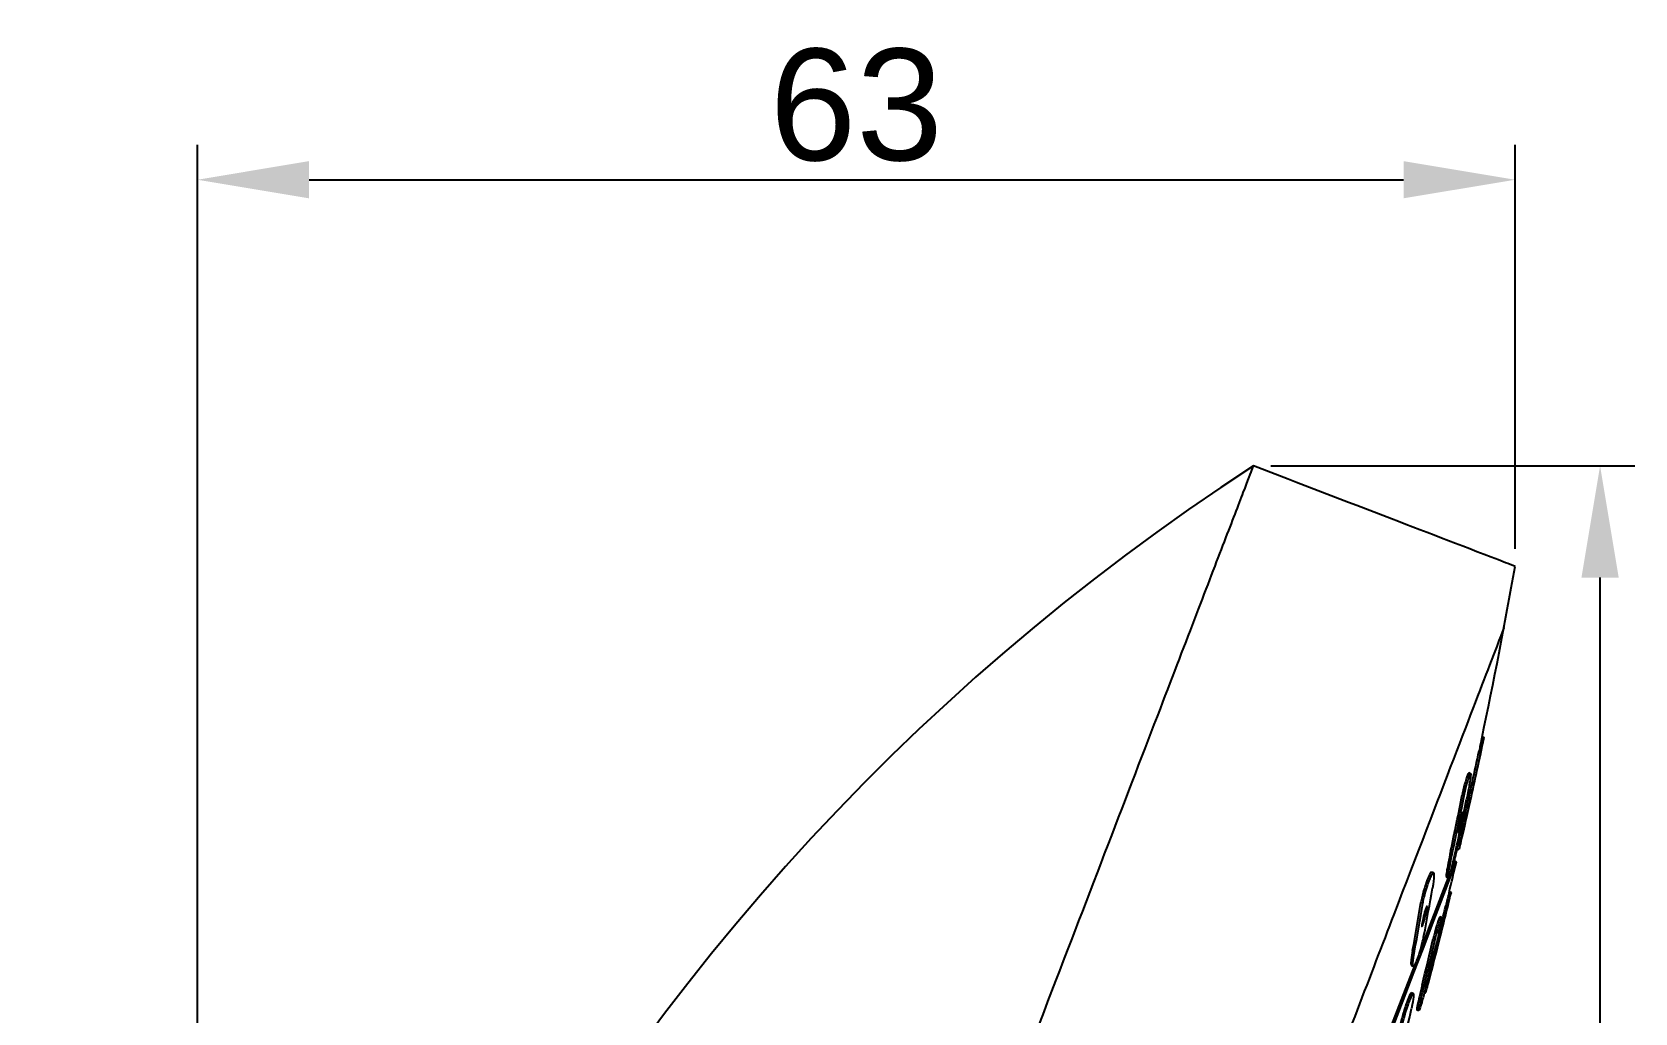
# Model space of a CAD drawing. Header units: millimetres. Extents: x 789 to 1209, y -1956 to -1362.
# Drawn here: x 838.2 to 895.7, y -1453.2 to -1418 of the extents above; entities that cross this region are included whole.
import ezdxf

# ---------------------------------------------------------------- set-up
doc = ezdxf.new("R2010")
doc.units = ezdxf.units.MM
doc.header["$LTSCALE"] = 0.1
doc.layers.get('0').update_dxf_attribs({"lineweight": 13})
doc.layers.add('DIM', color=3, linetype='Continuous', lineweight=9)
doc.styles.get("Standard").update_dxf_attribs({"font": 'arial.ttf'})
doc.dimstyles.new('ISO-25', dxfattribs={"dimtxt": 2.5, "dimasz": 2.5, "dimexe": 1.25, "dimexo": 0.625, "dimtad": 1, "dimlfac": 1.333333, "dimtxsty": 'Standard', "dimcen": 2.5, "dimadec": 0, "dimazin": 0, "dimtfac": 1, "dimtmove": 0, "dimatfit": 3, "dimfxl": 0, "dimarcsym": 0})

# ---------------------------------------------------------------- blocks, each defined once
blk = doc.blocks.new('*D55')
at = {"layer": 'Defpoints', "color": 0}
for p in [(891.38, -1423.334), (891.38, -1437.194), (844.131, -1508.415)]:
    blk.add_point(p, dxfattribs=at)
at = {"layer": 'DIM', "color": 0, "linetype": 'ByBlock', "lineweight": -2}
for p, q in [((844.131, -1507.79), (844.131, -1422.084)), ((891.38, -1436.569), (891.38, -1422.084)), ((848.131, -1423.334), (887.38, -1423.334))]:
    blk.add_line(p, q, dxfattribs=at)
at = {"layer": 'DIM', "color": 0}
for points in [[(848.131, -1422.667), (848.131, -1424), (844.131, -1423.334)], [(887.38, -1422.667), (887.38, -1424), (891.38, -1423.334)]]:
    blk.add_solid(points, dxfattribs=at)
at = {"layer": 'DIM', "color": 0, "insert": (867.755, -1420.665), "char_height": 4, "attachment_point": 5}
blk.add_mtext('63', dxfattribs=at)
blk = doc.blocks.new('*D56')
at = {"layer": 'Defpoints', "color": 0}
for p in [(881.999, -1433.594), (894.426, -1433.594), (838.2, -1651.815)]:
    blk.add_point(p, dxfattribs=at)
at = {"layer": 'DIM', "color": 0, "linetype": 'ByBlock', "lineweight": -2}
for p, q in [((882.624, -1433.594), (895.676, -1433.594)), ((894.426, -1647.815), (894.426, -1437.594)), ((838.825, -1651.815), (895.676, -1651.815))]:
    blk.add_line(p, q, dxfattribs=at)
at = {"layer": 'DIM', "color": 0}
for points in [[(893.759, -1437.594), (895.093, -1437.594), (894.426, -1433.594)], [(893.759, -1647.815), (895.093, -1647.815), (894.426, -1651.815)]]:
    blk.add_solid(points, dxfattribs=at)
at = {"layer": 'DIM', "color": 0, "insert": (891.759, -1542.704), "char_height": 4, "attachment_point": 5, "rotation": 90}
blk.add_mtext('290', dxfattribs=at)

msp = doc.modelspace()

# ---------------------------------------------------------------- linework, layer by layer
at = {"color": 7, "linetype": 'Continuous'}
msp.add_line((890.98, -1439.382), (866.615, -1502.855), dxfattribs=at)
at = {"color": 7, "linetype": 'Continuous', "lineweight": 25}
for p, q in [((890.234, -1443.477), (890.164, -1443.45)), ((890.269, -1443.336), (890.199, -1443.309)), ((890.154, -1443.846), (890.085, -1443.819)), ((889.784, -1444.627), (889.715, -1444.601)), ((889.935, -1444.882), (889.934, -1444.882)), ((889.556, -1445.406), (889.486, -1445.379)), ((889.651, -1444.995), (889.581, -1444.968)), ((889.674, -1446.039), (889.604, -1446.012)), ((889.135, -1447.443), (889.065, -1447.416)), ((889.272, -1447.793), (889.202, -1447.766)), ((889.307, -1447.318), (889.374, -1447.344)), ((888.451, -1448.18), (888.383, -1448.154)), ((888.91, -1448.319), (888.981, -1448.346)), ((888.168, -1448.858), (888.098, -1448.832)), ((889.087, -1448.891), (889.018, -1448.865)), ((888.07, -1449.277), (888, -1449.25)), ((888.961, -1449.396), (888.892, -1449.369)), ((889.051, -1449.031), (888.981, -1449.005)), ((888.751, -1449.786), (888.682, -1449.76)), ((888.514, -1450.561), (888.445, -1450.534)), ((888.62, -1450.154), (888.55, -1450.128)), ((887.775, -1450.987), (887.705, -1450.96)), ((887.659, -1451.503), (887.73, -1451.53)), ((888.115, -1452.23), (888.045, -1452.203)), ((887.729, -1452.512), (887.66, -1452.485)), ((888.129, -1452.467), (888.173, -1452.484)), ((887.453, -1453.193), (887.384, -1453.166)), ((887.854, -1453.092), (887.924, -1453.119))]:
    msp.add_line(p, q, dxfattribs=at)
at = {"color": 8, "linetype": 'Continuous', "lineweight": 25}
msp.add_line((888.512, -1451.194), (888.451, -1451.171), dxfattribs=at)
at = {"color": 7, "linetype": 'Continuous', "lineweight": 25, "flags": 128}
for points in [[(886.937, -1453.876), (887.364, -1452.763), (887.753, -1451.75), (888.101, -1450.843), (888.407, -1450.047), (888.668, -1449.366), (888.884, -1448.804), (889.053, -1448.363), (889.174, -1448.047), (889.247, -1447.857), (889.272, -1447.793), (889.272, -1447.793)], [(889.202, -1447.766), (889.178, -1447.83), (889.104, -1448.02), (889.079, -1448.086)], [(888.98, -1448.345), (888.814, -1448.777), (888.598, -1449.339), (888.337, -1450.02), (888.031, -1450.816), (887.965, -1450.988)], [(887.791, -1451.443), (887.683, -1451.723), (887.294, -1452.736), (886.867, -1453.85), (886.403, -1455.058), (886.131, -1455.766)]]:
    msp.add_lwpolyline(points, dxfattribs=at)
at = {"color": 7, "linetype": 'Continuous', "lineweight": 25}
for centre, radius, start, end in [((927.353, -1503.541), 83.365, 122.95922, 183.35148), ((704.495, -1404.21), 189.773, 348.08936, 349.99072), ((704.495, -1404.21), 189.847, 347.62115, 348.09008), ((706.397, -1404.744), 187.798, 347.30558, 347.99068), ((706.418, -1404.748), 187.851, 347.30235, 347.98725), ((731.102, -1413.761), 161.509, 347.97256, 348.71052), ((731.243, -1413.792), 161.438, 347.96868, 348.70695), ((731.6, -1412.986), 161.358, 347.6247, 348.36262), ((704.495, -1404.21), 189.847, 346.89848, 347.41103), ((704.495, -1404.21), 189.773, 346.73139, 346.90144), ((704.495, -1404.21), 189.847, 346.38678, 346.72835), ((777.083, -1429.578), 112.968, 349.36161, 350.24084), ((704.495, -1404.21), 189.921, 345.41138, 346.38566), ((776.396, -1430.885), 113.105, 349.77608, 350.65548), ((776.407, -1430.893), 113.166, 349.77198, 350.65089), ((706.471, -1404.761), 187.869, 345.69069, 346.256), ((707.142, -1404.926), 187.105, 345.94934, 346.25922), ((731.559, -1413.864), 161.114, 346.23355, 346.84379), ((731.538, -1413.86), 161.209, 346.23079, 346.84066), ((731.962, -1413.072), 161.06, 345.8872, 346.49716), ((777.977, -1429.759), 112.13, 347.28431, 348.01371)]:
    msp.add_arc(centre, radius, start, end, dxfattribs=at)
for points, knots in [([(862.546, -1484.27), (862.959, -1483.196), (863.974, -1480.551), (865.712, -1476.024), (867.734, -1470.756), (869.123, -1467.138), (869.817, -1465.33), (870.641, -1463.182), (872.29, -1458.887), (874.662, -1452.708), (876.835, -1447.046), (878.619, -1442.398), (880.005, -1438.789), (881.011, -1436.168), (881.691, -1434.397), (881.962, -1433.691), (881.999, -1433.594), (881.999, -1433.594)], [0.7499608, 0.7499608, 0.7499608, 0.7499608, 0.7701071, 0.7973165, 0.8245259, 0.8517352, 0.8517352, 0.8517352, 0.8840602, 0.9163852, 0.9487102, 0.9810352, 1.0082446, 1.035454, 1.0626634, 1.0898727, 1.1017745, 1.1017745, 1.1017745, 1.1017745]), ([(891.38, -1437.194), (891.264, -1437.15), (891.149, -1437.106), (891.034, -1437.062), (889.671, -1436.539), (886.66, -1435.383), (883.648, -1434.226), (881.999, -1433.594)], [-0.03824, -0.03824, -0.03824, -0.03824, 0, 0, 0, 0.452483, 1, 1, 1, 1]), ([(890.98, -1439.382), (890.98, -1439.382), (890.824, -1439.789), (890.212, -1441.383), (889.756, -1442.571), (888.578, -1445.639), (887.857, -1447.519), (886.203, -1451.828), (885.27, -1454.257), (883.265, -1459.48), (882.193, -1462.274), (879.989, -1468.015), (878.858, -1470.962), (876.623, -1476.785), (875.519, -1479.661), (873.421, -1485.126), (872.428, -1487.713), (871.527, -1490.058)], [0, 0, 0, 0, 0.125, 0.125, 0.25, 0.25, 0.375, 0.375, 0.5, 0.5, 0.625, 0.625, 0.75, 0.75, 0.875, 0.875, 1, 1, 1, 1]), ([(890.164, -1443.45), (890.157, -1443.483), (890.145, -1443.536), (890.117, -1443.668), (890.1, -1443.744), (890.085, -1443.819)], [0, 0, 0, 0, 0.5, 0.5, 1, 1, 1, 1]), ([(890.154, -1443.846), (890.17, -1443.771), (890.187, -1443.695), (890.215, -1443.564), (890.227, -1443.51), (890.234, -1443.477)], [0, 0, 0, 0, 0.5, 0.5, 1, 1, 1, 1]), ([(890.192, -1443.326), (890.192, -1443.325), (890.193, -1443.323), (890.173, -1443.408), (890.164, -1443.45)], [0, 0, 0, 0, 0.508033, 1, 1, 1, 1]), ([(890.234, -1443.477), (890.248, -1443.413), (890.268, -1443.327), (890.263, -1443.348), (890.262, -1443.353)], [0, 0, 0, 0, 0.7511459, 1, 1, 1, 1]), ([(889.708, -1444.62), (889.704, -1444.616), (889.695, -1444.604), (889.647, -1444.741), (889.6, -1444.904), (889.581, -1444.968)], [0, 0, 0, 0, 0.257429, 0.706586, 1, 1, 1, 1]), ([(889.651, -1444.995), (889.673, -1444.917), (889.693, -1444.851), (889.727, -1444.742), (889.742, -1444.699), (889.766, -1444.642), (889.775, -1444.627), (889.786, -1444.625), (889.789, -1444.638), (889.788, -1444.692), (889.784, -1444.732), (889.771, -1444.837), (889.76, -1444.902), (889.722, -1445.127), (889.686, -1445.319), (889.641, -1445.535)], [0, 0, 0, 0, 0.125, 0.125, 0.25, 0.25, 0.375, 0.375, 0.5, 0.5, 0.625, 0.625, 0.75, 0.75, 1, 1, 1, 1]), ([(889.777, -1445.59), (889.781, -1445.572), (889.789, -1445.536), (889.811, -1445.44), (889.836, -1445.325), (889.864, -1445.199), (889.891, -1445.078), (889.913, -1444.98), (889.926, -1444.921), (889.928, -1444.91), (889.928, -1444.909)], [0, 0, 0, 0, 0.138185, 0.276325, 0.415542, 0.556112, 0.697342, 0.838216, 0.977883, 1, 1, 1, 1]), ([(889.581, -1444.968), (889.567, -1445.019), (889.55, -1445.086), (889.516, -1445.232), (889.5, -1445.31), (889.486, -1445.379)], [0, 0, 0, 0, 0.5, 0.5, 1, 1, 1, 1]), ([(889.556, -1445.406), (889.569, -1445.336), (889.586, -1445.259), (889.62, -1445.112), (889.637, -1445.045), (889.651, -1444.995)], [0, 0, 0, 0, 0.5, 0.5, 1, 1, 1, 1]), ([(889.604, -1446.012), (889.567, -1446.175), (889.494, -1446.501), (889.403, -1446.902), (889.346, -1447.153), (889.333, -1447.205), (889.33, -1447.218)], [0, 0, 0, 0, 0.301742, 0.604401, 0.905192, 1, 1, 1, 1]), ([(889.335, -1446.734), (889.335, -1446.715), (889.345, -1446.657), (889.376, -1446.499), (889.398, -1446.398), (889.442, -1446.212), (889.464, -1446.127), (889.495, -1446.02), (889.504, -1446.001), (889.504, -1446.04), (889.494, -1446.098), (889.463, -1446.256), (889.441, -1446.355), (889.397, -1446.543), (889.375, -1446.628), (889.344, -1446.734), (889.335, -1446.754), (889.335, -1446.734)], [0, 0, 0, 0, 0.125, 0.125, 0.25, 0.25, 0.375, 0.375, 0.5, 0.5, 0.625, 0.625, 0.75, 0.75, 0.875, 0.875, 1, 1, 1, 1]), ([(889.38, -1447.327), (889.381, -1447.327), (889.381, -1447.327), (889.424, -1447.143), (889.497, -1446.821), (889.586, -1446.429), (889.648, -1446.154), (889.674, -1446.039)], [0, 0, 0, 0, 0.152109, 0.378639, 0.606065, 0.835539, 1, 1, 1, 1]), ([(889.065, -1447.416), (889.035, -1447.563), (888.974, -1447.856), (888.921, -1448.158), (888.901, -1448.315), (888.914, -1448.303), (888.918, -1448.299)], [0, 0, 0, 0, 0.291975, 0.584233, 0.874684, 1, 1, 1, 1]), ([(889.109, -1447.976), (889.088, -1448.055), (889.069, -1448.121), (889.035, -1448.23), (889.02, -1448.273), (888.998, -1448.33), (888.989, -1448.345), (888.979, -1448.348), (888.977, -1448.335), (888.98, -1448.282), (888.984, -1448.242), (889, -1448.138), (889.011, -1448.073), (889.051, -1447.849), (889.089, -1447.658), (889.135, -1447.443)], [0, 0, 0, 0, 0.125, 0.125, 0.25, 0.25, 0.375, 0.375, 0.5, 0.5, 0.625, 0.625, 0.75, 0.75, 1, 1, 1, 1]), ([(889.109, -1447.976), (889.123, -1447.926), (889.141, -1447.859), (889.176, -1447.714), (889.194, -1447.636), (889.209, -1447.567)], [0, 0, 0, 0, 0.5, 0.5, 1, 1, 1, 1]), ([(888.375, -1448.174), (888.37, -1448.167), (888.354, -1448.144), (888.285, -1448.283), (888.192, -1448.529), (888.125, -1448.746), (888.098, -1448.832)], [0, 0, 0, 0, 0.147359, 0.470588, 0.790869, 1, 1, 1, 1]), ([(888.168, -1448.858), (888.198, -1448.76), (888.227, -1448.67), (888.281, -1448.509), (888.307, -1448.438), (888.354, -1448.321), (888.375, -1448.274), (888.412, -1448.207), (888.427, -1448.187), (888.451, -1448.175), (888.46, -1448.183), (888.47, -1448.225), (888.471, -1448.26), (888.465, -1448.402), (888.447, -1448.546), (888.416, -1448.727)], [0, 0, 0, 0, 0.125, 0.125, 0.25, 0.25, 0.375, 0.375, 0.5, 0.5, 0.625, 0.625, 0.75, 0.75, 1, 1, 1, 1]), ([(888.098, -1448.832), (888.079, -1448.895), (888.059, -1448.971), (888.024, -1449.119), (888.009, -1449.191), (888, -1449.25)], [0, 0, 0, 0, 0.5, 0.5, 1, 1, 1, 1]), ([(888.07, -1449.277), (888.079, -1449.218), (888.094, -1449.146), (888.129, -1448.998), (888.149, -1448.922), (888.168, -1448.858)], [0, 0, 0, 0, 0.5, 0.5, 1, 1, 1, 1]), ([(889.008, -1448.894), (889.008, -1448.895), (889.008, -1448.898), (888.993, -1448.959), (888.981, -1449.005)], [0, 0, 0, 0, 0.252699, 1, 1, 1, 1]), ([(889.051, -1449.031), (889.067, -1448.967), (889.088, -1448.882), (889.082, -1448.903), (889.081, -1448.908)], [0, 0, 0, 0, 0.754054, 1, 1, 1, 1]), ([(888.035, -1450.071), (888.037, -1450.033), (888.048, -1449.961), (888.085, -1449.786), (888.11, -1449.684), (888.159, -1449.51), (888.183, -1449.438), (888.216, -1449.367), (888.225, -1449.369), (888.221, -1449.445), (888.21, -1449.518), (888.173, -1449.692), (888.148, -1449.793), (888.099, -1449.969), (888.075, -1450.04), (888.042, -1450.111), (888.033, -1450.109), (888.035, -1450.071)], [0, 0, 0, 0, 0.125, 0.125, 0.25, 0.25, 0.375, 0.375, 0.5, 0.5, 0.625, 0.625, 0.75, 0.75, 0.875, 0.875, 1, 1, 1, 1]), ([(888.981, -1449.005), (888.973, -1449.037), (888.96, -1449.09), (888.928, -1449.22), (888.91, -1449.296), (888.892, -1449.369)], [0, 0, 0, 0, 0.5, 0.5, 1, 1, 1, 1]), ([(888.961, -1449.396), (888.979, -1449.322), (888.998, -1449.247), (889.03, -1449.117), (889.043, -1449.064), (889.051, -1449.031)], [0, 0, 0, 0, 0.5, 0.5, 1, 1, 1, 1]), ([(888.675, -1449.779), (888.673, -1449.775), (888.666, -1449.764), (888.619, -1449.9), (888.57, -1450.063), (888.55, -1450.128)], [0, 0, 0, 0, 0.25246, 0.702944, 1, 1, 1, 1]), ([(888.62, -1450.154), (888.643, -1450.077), (888.663, -1450.011), (888.698, -1449.902), (888.713, -1449.86), (888.736, -1449.803), (888.744, -1449.787), (888.753, -1449.784), (888.754, -1449.796), (888.749, -1449.848), (888.743, -1449.887), (888.725, -1449.99), (888.712, -1450.054), (888.665, -1450.276), (888.621, -1450.465), (888.57, -1450.679)], [0, 0, 0, 0, 0.125, 0.125, 0.25, 0.25, 0.375, 0.375, 0.5, 0.5, 0.625, 0.625, 0.75, 0.75, 1, 1, 1, 1]), ([(888.007, -1450.85), (888.025, -1450.787), (888.046, -1450.711), (888.082, -1450.563), (888.098, -1450.491), (888.109, -1450.433)], [0, 0, 0, 0, 0.5, 0.5, 1, 1, 1, 1]), ([(888.55, -1450.128), (888.535, -1450.178), (888.517, -1450.244), (888.48, -1450.389), (888.461, -1450.466), (888.445, -1450.534)], [0, 0, 0, 0, 0.5, 0.5, 1, 1, 1, 1]), ([(888.514, -1450.561), (888.53, -1450.493), (888.549, -1450.416), (888.587, -1450.271), (888.605, -1450.204), (888.62, -1450.154)], [0, 0, 0, 0, 0.5, 0.5, 1, 1, 1, 1]), ([(887.705, -1450.96), (887.686, -1451.077), (887.647, -1451.309), (887.638, -1451.484), (887.659, -1451.484), (887.667, -1451.483)], [0, 0, 0, 0, 0.3921827, 0.7846303, 1, 1, 1, 1]), ([(888.007, -1450.85), (887.977, -1450.948), (887.949, -1451.038), (887.895, -1451.199), (887.869, -1451.271), (887.824, -1451.388), (887.803, -1451.435), (887.768, -1451.503), (887.753, -1451.523), (887.731, -1451.536), (887.723, -1451.528), (887.714, -1451.487), (887.714, -1451.452), (887.722, -1451.311), (887.742, -1451.168), (887.775, -1450.987)], [0, 0, 0, 0, 0.125, 0.125, 0.25, 0.25, 0.375, 0.375, 0.5, 0.5, 0.625, 0.625, 0.75, 0.75, 1, 1, 1, 1]), ([(888.18, -1452.467), (888.181, -1452.467), (888.182, -1452.467), (888.231, -1452.284), (888.315, -1451.962), (888.415, -1451.576), (888.484, -1451.306), (888.512, -1451.194)], [0, 0, 0, 0, 0.1539034, 0.3816498, 0.6099096, 0.8394738, 1, 1, 1, 1]), ([(888.281, -1451.674), (888.292, -1451.621), (888.311, -1451.537), (888.357, -1451.353), (888.384, -1451.253), (888.427, -1451.096), (888.445, -1451.039), (888.461, -1451.001), (888.459, -1451.021), (888.438, -1451.125), (888.418, -1451.209), (888.373, -1451.393), (888.346, -1451.492), (888.302, -1451.651), (888.285, -1451.708), (888.269, -1451.746), (888.27, -1451.726), (888.281, -1451.674)], [0, 0, 0, 0, 0.125, 0.125, 0.25, 0.25, 0.375, 0.375, 0.5, 0.5, 0.625, 0.625, 0.75, 0.75, 0.875, 0.875, 1, 1, 1, 1]), ([(888.045, -1452.203), (888.01, -1452.348), (887.94, -1452.637), (887.876, -1452.934), (887.848, -1453.089), (887.858, -1453.077), (887.862, -1453.073)], [0, 0, 0, 0, 0.290832, 0.581929, 0.871812, 1, 1, 1, 1]), ([(887.93, -1453.106), (887.927, -1453.101), (887.921, -1453.088), (887.962, -1452.88), (888.031, -1452.577), (888.09, -1452.331), (888.115, -1452.23)], [0, 0, 0, 0, 0.223781, 0.510306, 0.798474, 1, 1, 1, 1]), ([(888.161, -1452.344), (888.144, -1452.412), (888.124, -1452.488), (888.085, -1452.633), (888.067, -1452.699), (888.052, -1452.749)], [0, 0, 0, 0, 0.5, 0.5, 1, 1, 1, 1]), ([(887.653, -1452.505), (887.649, -1452.498), (887.638, -1452.477), (887.573, -1452.616), (887.481, -1452.862), (887.412, -1453.08), (887.384, -1453.166)], [0, 0, 0, 0, 0.143797, 0.466928, 0.788226, 1, 1, 1, 1]), ([(887.453, -1453.193), (887.484, -1453.094), (887.514, -1453.005), (887.569, -1452.845), (887.595, -1452.773), (887.64, -1452.656), (887.661, -1452.609), (887.695, -1452.541), (887.708, -1452.521), (887.729, -1452.507), (887.735, -1452.513), (887.74, -1452.553), (887.739, -1452.587), (887.724, -1452.725), (887.699, -1452.867), (887.661, -1453.046)], [0, 0, 0, 0, 0.125, 0.125, 0.25, 0.25, 0.375, 0.375, 0.5, 0.5, 0.625, 0.625, 0.75, 0.75, 1, 1, 1, 1]), ([(888.052, -1452.749), (888.02, -1452.858), (887.994, -1452.944), (887.952, -1453.07), (887.938, -1453.107), (887.93, -1453.117)], [0, 0, 0, 0, 0.5, 0.5, 1, 1, 1, 1]), ([(887.384, -1453.166), (887.364, -1453.229), (887.343, -1453.304), (887.304, -1453.451), (887.287, -1453.522), (887.275, -1453.58)], [0, 0, 0, 0, 0.5, 0.5, 1, 1, 1, 1]), ([(887.345, -1453.607), (887.357, -1453.549), (887.374, -1453.478), (887.412, -1453.331), (887.434, -1453.255), (887.453, -1453.193)], [0, 0, 0, 0, 0.5, 0.5, 1, 1, 1, 1])]:
    msp.add_open_spline(points, degree=3, knots=knots, dxfattribs=at)

# ---------------------------------------------------------------- dimensions: what is measured, and where the dimension line sits
at = {"layer": 'DIM'}
dim = msp.add_linear_dim(base=(891.38, -1423.334), p1=(844.131, -1508.415), p2=(891.38, -1437.194), dimstyle='ISO-25', override={"dimtxt": 4, "dimasz": 4, "dimdec": 1, "dimlfac": 1.333333, "dimtdec": 1, "dimfxl": 1.25, "dimarcsym": 1}, dxfattribs=at)
dim.commit()
dim.dimension.update_dxf_attribs({"geometry": '*D55', "text_midpoint": (867.755, -1420.665)})
dim = msp.add_linear_dim(base=(894.426, -1433.594), p1=(838.2, -1651.815), p2=(881.999, -1433.594), angle=90, text='290', dimstyle='ISO-25', override={"dimtxt": 4, "dimasz": 4, "dimdec": 1, "dimlfac": 1.333333, "dimtdec": 1, "dimfxl": 1.25, "dimarcsym": 1}, dxfattribs=at)
dim.commit()
dim.dimension.update_dxf_attribs({"geometry": '*D56', "text_midpoint": (891.759, -1542.704)})

doc.saveas('drawing.dxf')
